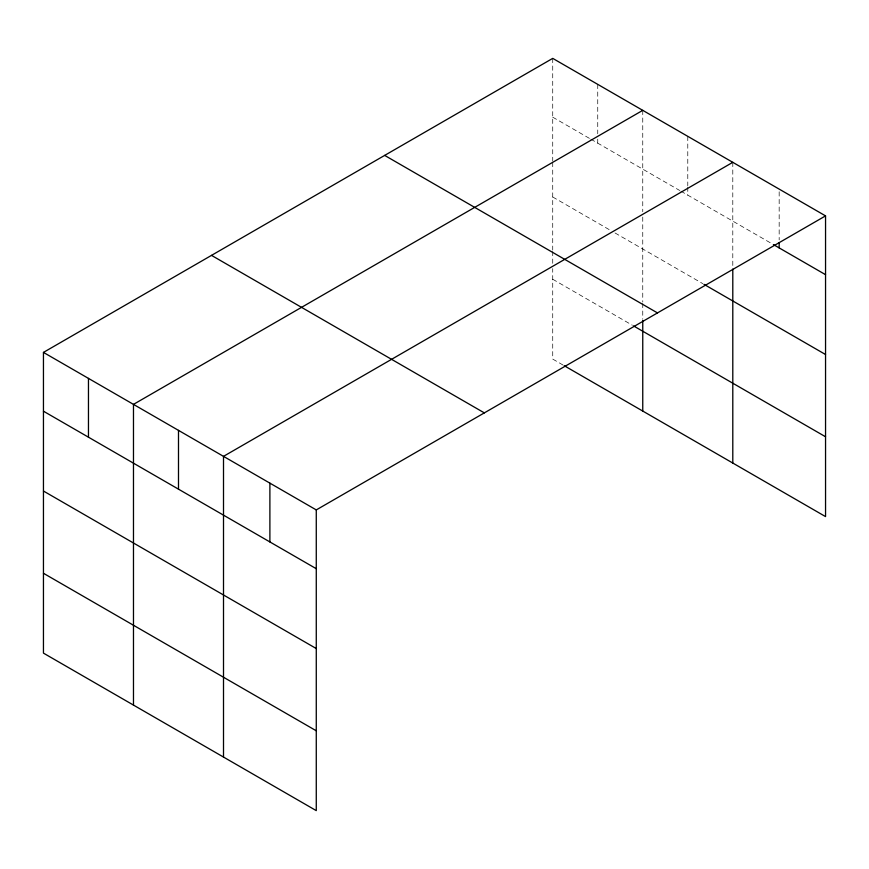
<?xml version="1.0" encoding="UTF-8"?>
<svg xmlns="http://www.w3.org/2000/svg" width="869" height="869" viewBox="0 0 869 869"><rect width="100%" height="100%" fill="white"/><g stroke="black" fill="none" stroke-linecap="round" stroke-linejoin="round"><path stroke-width="0.65" stroke-dasharray="4.34 3.26" d="M552.727 58.375L552.727 161.08M552.727 117.174L589.66 138.497M590.822 139.159L679.699 190.474M680.851 191.137L772.215 243.885M552.727 197.002L610.44 230.328M615.056 232.99L702.782 283.631M552.727 279.253L632.371 325.234M563.112 365.078L552.727 359.082L552.727 268.64M779.167 191.777L779.167 239.887M732.795 162.329L732.795 267.695M687.781 136.346L687.781 185.781M687.781 187.117L687.781 195.145M642.756 110.352L642.756 211.732M642.756 217.054L642.756 302.043M642.756 303.379L642.756 319.292M597.742 84.358L597.742 133.804M597.742 139.149L597.742 143.157M552.727 162.405L552.727 250.066M552.727 251.391L552.727 263.34"/><path stroke-width="1.3" d="M825.55 215.881L316.273 509.918L316.273 810.625L43.45 653.119L43.45 352.401L552.727 58.375L825.55 215.881L825.55 516.599L564.274 365.751M642.756 110.352L133.478 404.378L133.478 705.096M732.795 162.329L223.507 456.355L223.507 757.073M773.377 244.558L825.55 274.68M703.933 284.304L825.55 354.519M384.663 155.399L657.485 312.916M633.523 325.897L825.55 436.77M211.515 255.377L484.337 412.884M43.45 352.401L316.273 509.918M43.45 411.2L316.273 568.717M43.45 491.028L316.273 648.546M43.45 573.279L316.273 730.796M779.167 242.56L779.167 247.904M732.795 269.032L732.795 463.047M642.756 320.618L642.756 411.07M269.89 483.142L269.89 541.941M178.493 430.372L178.493 489.171M88.464 378.395L88.464 437.194"/></g></svg>
